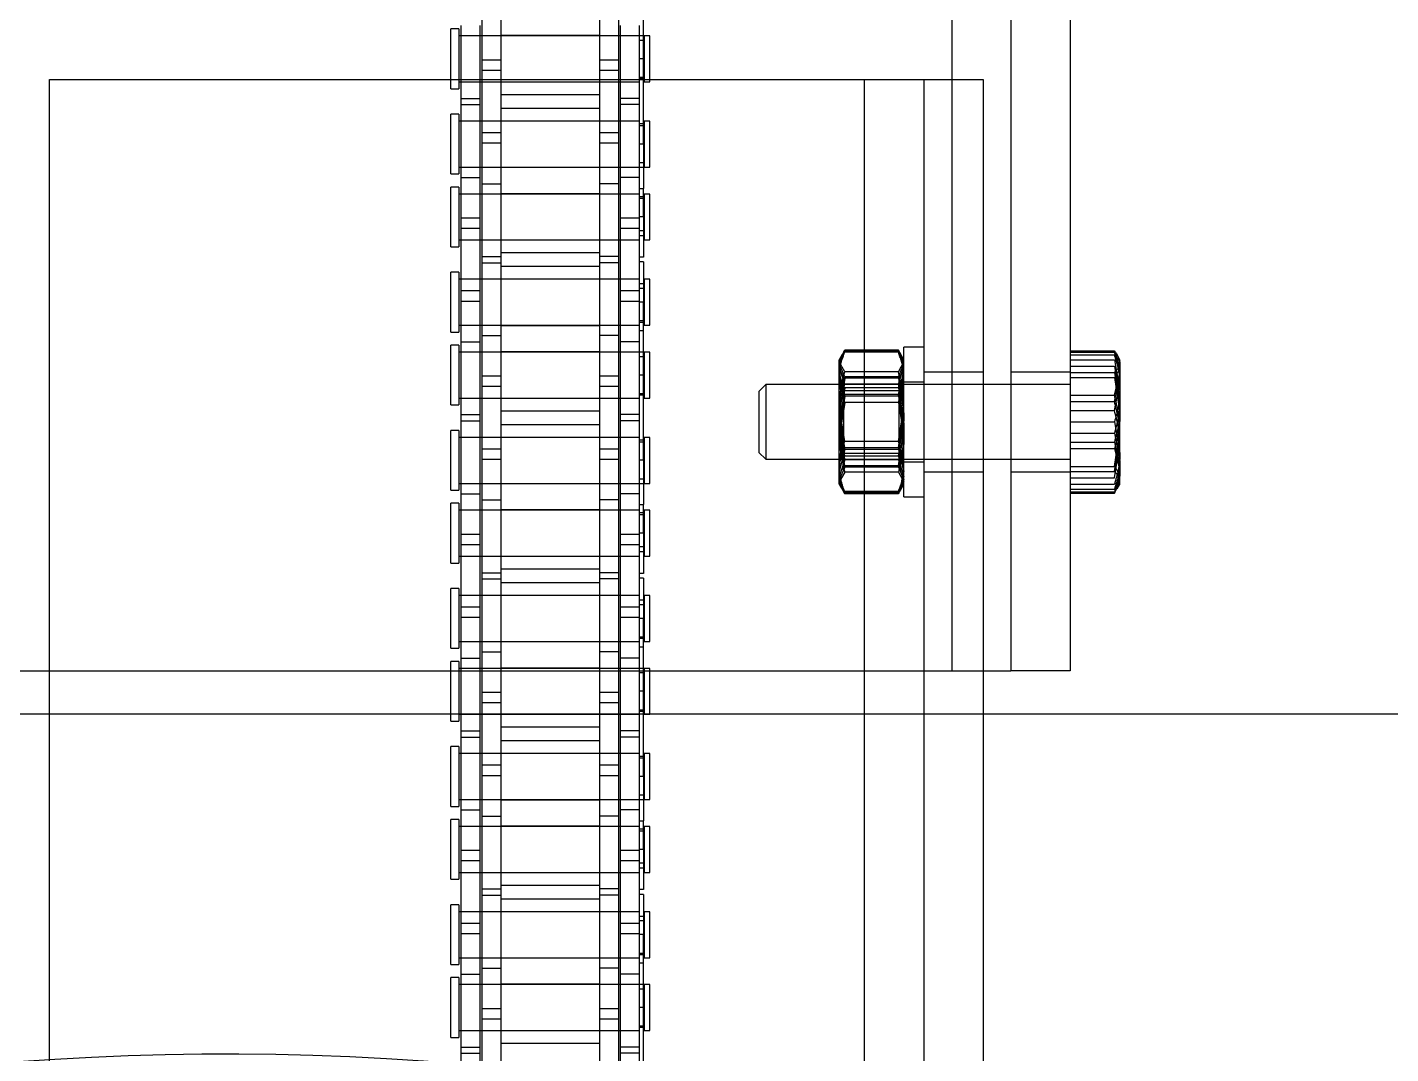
# Model space of a CAD drawing. Header units: metres. Extents: x 0 to 63075, y 0 to 44550.
# Drawn here: x 14170.1 to 14279.6, y 25356.3 to 25438.7 of the extents above; entities that cross this region are included whole.
import ezdxf

# ---------------------------------------------------------------- set-up
doc = ezdxf.new("R2010")
doc.units = ezdxf.units.M
doc.header["$LTSCALE"] = 75
doc.linetypes.add('HIDDEN2', pattern=[4.7625, 3.175, -1.5875])
for name, color, linetype in [('SDM', 7, 'Continuous'), ('SL1', 8, 'Continuous'), ('SL4', 4, 'Continuous'), ('ST1', 7, 'HIDDEN2')]:
    doc.layers.add(name, color=color, linetype=linetype)

# ---------------------------------------------------------------- blocks, each defined once
blk = doc.blocks.new('A$Ca548c4ee')
at = {"layer": 'SL1'}
blk.add_line((5522.12, 2715.22), (6102.1, 2715.22), dxfattribs=at)
blk.add_ellipse((5926.65, 2446.59), major_axis=(0, 241.3), ratio=0.965926, start_param=5.448017, end_param=7.05928, dxfattribs=at)
blk = doc.blocks.new('A$Ca53c419a')
at = {"layer": 'SL4'}
for p, q in [((957.26, 420.77), (957.26, 281.23)), ((215.01, 281.23), (1004.76, 281.23)), ((1004.76, 281.23), (1004.76, 215.76)), ((1004.76, 249), (1008.83, 249)), ((1008.83, 248.34), (1008.83, 249)), ((1008.83, 248.34), (1004.76, 248.34)), ((1004.76, 248.16), (1009.1, 248.16)), ((1008.27, 248.16), (1008.27, 248.34)), ((1004.76, 246.64), (1009.1, 246.64)), ((1004.76, 246.48), (1005.5, 246.48)), ((1005.5, 244.96), (1005.5, 246.48)), ((1005.5, 246.48), (1006.36, 246.48)), ((1006.36, 246.48), (1006.36, 244.96)), ((1006.36, 246.48), (1009.76, 246.48)), ((1008.27, 246.48), (1008.27, 246.64)), ((1004.76, 244.96), (1005.5, 244.96)), ((1005.5, 244.96), (1006.36, 244.96)), ((1006.36, 244.96), (1009.76, 244.96)), ((1008.32, 244.96), (1008.32, 237.03)), ((1004.76, 237.03), (1005.5, 237.03)), ((1005.5, 235.51), (1005.5, 237.03)), ((1005.5, 237.03), (1006.36, 237.03)), ((1006.36, 237.03), (1006.36, 235.51)), ((1006.36, 237.03), (1009.76, 237.03)), ((1004.76, 235.51), (1005.5, 235.51)), ((1005.5, 235.51), (1006.36, 235.51)), ((1006.36, 235.51), (1009.76, 235.51)), ((1008.27, 235.36), (1008.27, 235.51)), ((1004.76, 235.36), (1009.1, 235.36)), ((1004.76, 233.84), (1009.1, 233.84)), ((1004.76, 233.51), (1009.76, 233.51)), ((1008.27, 233.47), (1004.76, 233.47)), ((1004.95, 233.51), (1004.95, 233.47)), ((1007.9, 233.47), (1007.9, 233.51)), ((1008.27, 233), (1008.27, 233.47)), ((1004.76, 233), (1008.27, 233)), ((215, 215.76), (1004.76, 215.76)), ((1004.76, 215.76), (1004.76, 206.23)), ((1009.76, 208.76), (1004.76, 208.76)), ((1004.76, 206.23), (54.76, 206.23)), ((957.26, 206.23), (957.26, 204)), ((974.26, 206.23), (974.26, 204)), ((980.26, 204), (980.26, 206.23)), ((957.26, 199.24), (957.26, 204)), ((1057.26, 204), (957.26, 204)), ((1057.26, 199.24), (957.26, 199.24)), ((971.55, 199.24), (971.55, 195.68)), ((975.12, 199.24), (975.12, 195.68)), ((980.83, 199.24), (980.83, 195.68)), ((982.98, 199.24), (982.98, 195.68)), ((971.55, 195.68), (971.89, 195.51)), ((971.88, 195.46), (972.26, 195.24)), ((972.26, 195.24), (973.33, 195.24)), ((975.12, 195.68), (973.33, 195.24)), ((973.33, 195.24), (977.98, 195.24)), ((980.83, 195.68), (977.98, 195.24)), ((981.91, 195.24), (977.98, 195.24)), ((981.91, 195.24), (982.26, 195.24)), ((982.26, 195.24), (982.65, 195.46))]:
    blk.add_line(p, q, dxfattribs=at)
for points, knots in [([(973.33, 195.24), (973.29, 195.24), (972.69, 195.24), (972.1, 195.47), (971.55, 195.68)], [0, 0, 0, 0, 0.070201, 1, 1, 1, 1]), ([(977.98, 195.24), (977.91, 195.24), (976.94, 195.24), (976, 195.47), (975.12, 195.68)], [0, 0, 0, 0, 0.070201, 1, 1, 1, 1]), ([(981.91, 195.24), (981.82, 195.24), (981.46, 195.26), (981.11, 195.5), (980.83, 195.68)], [0, 0, 0, 0, 0.231849, 1, 1, 1, 1]), ([(982.98, 195.68), (982.9, 195.63), (982.55, 195.37), (982.19, 195.29), (981.91, 195.24)], [0, 0, 0, 0, 0.211001, 1, 1, 1, 1])]:
    blk.add_open_spline(points, degree=3, knots=knots, dxfattribs=at)
at = {"layer": 'ST1'}
for p, q in [((957.26, 281.23), (957.26, 208.76)), ((927.83, 249), (932.63, 249)), ((927.83, 249), (927.83, 248.34)), ((932.63, 248.34), (932.63, 249)), ((933.68, 249), (938.48, 249)), ((933.68, 249), (933.68, 248.34)), ((938.48, 248.34), (938.48, 249)), ((940.53, 249), (945.33, 249)), ((940.53, 249), (940.53, 248.34)), ((945.33, 248.34), (945.33, 249)), ((946.38, 249), (951.18, 249)), ((946.38, 249), (946.38, 248.34)), ((951.18, 248.34), (951.18, 249)), ((953.23, 249), (958.03, 249)), ((953.23, 249), (953.23, 248.34)), ((958.03, 248.34), (958.03, 249)), ((959.08, 249), (963.88, 249)), ((959.08, 249), (959.08, 248.34)), ((963.88, 248.34), (963.88, 249)), ((965.93, 249), (970.73, 249)), ((965.93, 249), (965.93, 248.34)), ((970.73, 248.34), (970.73, 249)), ((971.78, 249), (976.58, 249)), ((971.78, 249), (971.78, 248.34)), ((976.58, 248.34), (976.58, 249)), ((978.63, 249), (983.43, 249)), ((978.63, 249), (978.63, 248.34)), ((983.43, 248.34), (983.43, 249)), ((984.48, 249), (989.28, 249)), ((984.48, 249), (984.48, 248.34)), ((989.28, 248.34), (989.28, 249)), ((991.33, 249), (996.13, 249)), ((991.33, 249), (991.33, 248.34)), ((996.13, 248.34), (996.13, 249)), ((997.18, 249), (1001.98, 249)), ((997.18, 249), (997.18, 248.34)), ((1001.98, 248.34), (1001.98, 249)), ((1004.03, 249), (1004.76, 249)), ((1004.03, 249), (1004.03, 248.34)), ((917.46, 248.16), (926.55, 248.16)), ((926.55, 248.16), (926.55, 246.64)), ((926.55, 248.16), (932.9, 248.16)), ((927.05, 248.16), (927.05, 246.64)), ((932.63, 248.34), (927.83, 248.34)), ((928.38, 248.34), (928.38, 233.84)), ((928.38, 248.16), (928.38, 246.64)), ((932.07, 233.84), (932.07, 248.34)), ((932.07, 246.64), (932.07, 248.16)), ((932.9, 248.16), (932.9, 246.64)), ((932.9, 248.16), (942, 248.16)), ((938.48, 248.34), (933.68, 248.34)), ((934.23, 248.34), (934.23, 233.84)), ((934.23, 248.16), (934.23, 246.64)), ((936.15, 246.64), (936.15, 248.16)), ((937.01, 248.16), (937.01, 246.64)), ((937.92, 233.84), (937.92, 248.34)), ((937.92, 246.64), (937.92, 248.16)), ((945.33, 248.34), (940.53, 248.34)), ((941.08, 248.34), (941.08, 233.84)), ((941.08, 248.16), (941.08, 246.64)), ((942, 248.16), (942.86, 248.16)), ((942, 246.64), (942, 248.16)), ((942.86, 248.16), (951.95, 248.16)), ((942.86, 248.16), (942.86, 246.64)), ((944.77, 233.84), (944.77, 248.34)), ((944.77, 246.64), (944.77, 248.16)), ((946.1, 248.16), (946.1, 246.64)), ((951.18, 248.34), (946.38, 248.34)), ((946.93, 248.34), (946.93, 233.84)), ((946.93, 248.16), (946.93, 246.64)), ((950.62, 233.84), (950.62, 248.34)), ((950.62, 246.64), (950.62, 248.16)), ((951.95, 248.16), (951.95, 246.64)), ((951.95, 248.16), (958.3, 248.16)), ((952.45, 248.16), (952.45, 246.64)), ((958.03, 248.34), (953.23, 248.34)), ((953.78, 248.34), (953.78, 233.84)), ((953.78, 248.16), (953.78, 246.64)), ((957.47, 233.84), (957.47, 248.34)), ((957.47, 246.64), (957.47, 248.16)), ((958.3, 248.16), (958.3, 246.64)), ((958.3, 248.16), (967.4, 248.16)), ((963.88, 248.34), (959.08, 248.34)), ((959.63, 248.34), (959.63, 233.84)), ((959.63, 248.16), (959.63, 246.64)), ((961.55, 246.64), (961.55, 248.16)), ((962.41, 248.16), (962.41, 246.64)), ((963.32, 233.84), (963.32, 248.34)), ((963.32, 246.64), (963.32, 248.16)), ((970.73, 248.34), (965.93, 248.34)), ((966.48, 248.34), (966.48, 233.84)), ((966.48, 248.16), (966.48, 246.64)), ((967.4, 248.16), (968.26, 248.16)), ((967.4, 246.64), (967.4, 248.16)), ((968.26, 248.16), (977.35, 248.16)), ((968.26, 248.16), (968.26, 246.64)), ((970.17, 233.84), (970.17, 248.34)), ((970.17, 246.64), (970.17, 248.16)), ((971.5, 248.16), (971.5, 246.64)), ((976.58, 248.34), (971.78, 248.34)), ((972.33, 248.34), (972.33, 233.84)), ((972.33, 248.16), (972.33, 246.64)), ((976.02, 233.84), (976.02, 248.34)), ((976.02, 246.64), (976.02, 248.16)), ((977.35, 248.16), (977.35, 246.64)), ((977.35, 248.16), (983.7, 248.16)), ((977.85, 248.16), (977.85, 246.64)), ((983.43, 248.34), (978.63, 248.34)), ((979.18, 248.34), (979.18, 233.84)), ((979.18, 248.16), (979.18, 246.64)), ((982.87, 233.84), (982.87, 248.34)), ((982.87, 246.64), (982.87, 248.16)), ((983.7, 248.16), (983.7, 246.64)), ((983.7, 248.16), (992.8, 248.16)), ((989.28, 248.34), (984.48, 248.34)), ((985.03, 248.34), (985.03, 233.84)), ((985.03, 248.16), (985.03, 246.64)), ((986.95, 246.64), (986.95, 248.16)), ((987.81, 248.16), (987.81, 246.64)), ((988.72, 233.84), (988.72, 248.34)), ((988.72, 246.64), (988.72, 248.16)), ((996.13, 248.34), (991.33, 248.34)), ((991.88, 248.34), (991.88, 233.84)), ((991.88, 248.16), (991.88, 246.64)), ((992.8, 248.16), (993.66, 248.16)), ((992.8, 246.64), (992.8, 248.16)), ((993.66, 248.16), (1002.75, 248.16)), ((993.66, 248.16), (993.66, 246.64)), ((995.57, 233.84), (995.57, 248.34)), ((995.57, 246.64), (995.57, 248.16)), ((996.9, 248.16), (996.9, 246.64)), ((1001.98, 248.34), (997.18, 248.34)), ((997.73, 248.34), (997.73, 233.84)), ((997.73, 248.16), (997.73, 246.64)), ((1001.42, 233.84), (1001.42, 248.34)), ((1001.42, 246.64), (1001.42, 248.16)), ((1002.75, 248.16), (1002.75, 246.64)), ((1002.75, 248.16), (1004.76, 248.16)), ((1003.25, 248.16), (1003.25, 246.64)), ((1004.76, 248.34), (1004.03, 248.34)), ((1004.58, 248.34), (1004.58, 233.84)), ((1004.58, 248.16), (1004.58, 246.64)), ((1008.27, 246.64), (1008.27, 248.16)), ((1008.27, 246.64), (1008.27, 248.16)), ((917.46, 246.64), (926.55, 246.64)), ((920.2, 246.48), (929.3, 246.48)), ((926.55, 246.64), (932.9, 246.64)), ((928.38, 246.48), (928.38, 244.96)), ((929.3, 246.48), (930.16, 246.48)), ((929.3, 244.96), (929.3, 246.48)), ((930.16, 246.48), (939.25, 246.48)), ((930.16, 246.48), (930.16, 244.96)), ((932.07, 244.96), (932.07, 246.48)), ((932.9, 246.64), (942, 246.64)), ((933.4, 246.48), (933.4, 244.96)), ((934.23, 246.48), (934.23, 244.96)), ((937.92, 244.96), (937.92, 246.48)), ((939.25, 246.48), (939.25, 244.96)), ((939.25, 246.48), (945.6, 246.48)), ((939.75, 246.48), (939.75, 244.96)), ((941.08, 246.48), (941.08, 244.96)), ((942, 246.64), (942.86, 246.64)), ((942.86, 246.64), (951.95, 246.64)), ((944.77, 244.96), (944.77, 246.48)), ((945.6, 246.48), (945.6, 244.96)), ((945.6, 246.48), (954.7, 246.48)), ((946.93, 246.48), (946.93, 244.96)), ((948.85, 244.96), (948.85, 246.48)), ((949.71, 246.48), (949.71, 244.96)), ((950.62, 244.96), (950.62, 246.48)), ((951.95, 246.64), (958.3, 246.64)), ((953.78, 246.48), (953.78, 244.96)), ((954.7, 246.48), (955.56, 246.48)), ((954.7, 244.96), (954.7, 246.48)), ((955.56, 246.48), (964.65, 246.48)), ((955.56, 246.48), (955.56, 244.96)), ((957.47, 244.96), (957.47, 246.48)), ((958.3, 246.64), (967.4, 246.64)), ((958.8, 246.48), (958.8, 244.96)), ((959.63, 246.48), (959.63, 244.96)), ((963.32, 244.96), (963.32, 246.48)), ((964.65, 246.48), (964.65, 244.96)), ((964.65, 246.48), (971, 246.48)), ((965.15, 246.48), (965.15, 244.96)), ((966.48, 246.48), (966.48, 244.96)), ((967.4, 246.64), (968.26, 246.64)), ((968.26, 246.64), (977.35, 246.64)), ((970.17, 244.96), (970.17, 246.48)), ((971, 246.48), (971, 244.96)), ((971, 246.48), (980.1, 246.48)), ((972.33, 246.48), (972.33, 244.96)), ((974.25, 244.96), (974.25, 246.48)), ((975.11, 246.48), (975.11, 244.96)), ((976.02, 244.96), (976.02, 246.48)), ((977.35, 246.64), (983.7, 246.64)), ((979.18, 246.48), (979.18, 244.96)), ((980.1, 246.48), (980.96, 246.48)), ((980.1, 244.96), (980.1, 246.48)), ((980.96, 246.48), (990.05, 246.48)), ((980.96, 246.48), (980.96, 244.96)), ((982.87, 244.96), (982.87, 246.48)), ((983.7, 246.64), (992.8, 246.64)), ((984.2, 246.48), (984.2, 244.96)), ((985.03, 246.48), (985.03, 244.96)), ((988.72, 244.96), (988.72, 246.48)), ((990.05, 246.48), (990.05, 244.96)), ((990.05, 246.48), (996.4, 246.48)), ((990.55, 246.48), (990.55, 244.96)), ((991.88, 246.48), (991.88, 244.96)), ((992.8, 246.64), (993.66, 246.64)), ((993.66, 246.64), (1002.75, 246.64)), ((995.57, 244.96), (995.57, 246.48)), ((996.4, 246.48), (996.4, 244.96)), ((996.4, 246.48), (1004.76, 246.48)), ((997.73, 246.48), (997.73, 244.96)), ((999.65, 244.96), (999.65, 246.48)), ((1000.51, 246.48), (1000.51, 244.96)), ((1001.42, 244.96), (1001.42, 246.48)), ((1002.75, 246.64), (1004.76, 246.64)), ((1004.58, 246.48), (1004.58, 244.96)), ((1008.27, 235.51), (1008.27, 246.48)), ((1008.27, 244.96), (1008.27, 246.48)), ((920.2, 244.96), (929.3, 244.96)), ((927.34, 237.03), (927.34, 244.96)), ((928.38, 244.96), (928.38, 237.03)), ((929.3, 244.96), (930.16, 244.96)), ((930.16, 244.96), (939.25, 244.96)), ((932.07, 237.03), (932.07, 244.96)), ((932.12, 244.96), (932.12, 237.03)), ((934.19, 237.03), (934.19, 244.96)), ((934.23, 244.96), (934.23, 237.03)), ((937.92, 237.03), (937.92, 244.96)), ((938.97, 244.96), (938.97, 237.03)), ((939.25, 244.96), (945.6, 244.96)), ((940.04, 237.03), (940.04, 244.96)), ((941.08, 244.96), (941.08, 237.03)), ((944.77, 237.03), (944.77, 244.96)), ((944.82, 244.96), (944.82, 237.03)), ((945.6, 244.96), (954.7, 244.96)), ((946.89, 237.03), (946.89, 244.96)), ((946.93, 244.96), (946.93, 237.03)), ((950.62, 237.03), (950.62, 244.96)), ((951.67, 244.96), (951.67, 237.03)), ((952.74, 237.03), (952.74, 244.96)), ((953.78, 244.96), (953.78, 237.03)), ((954.7, 244.96), (955.56, 244.96)), ((955.56, 244.96), (964.65, 244.96)), ((957.47, 237.03), (957.47, 244.96)), ((957.52, 244.96), (957.52, 237.03)), ((959.59, 237.03), (959.59, 244.96)), ((959.63, 244.96), (959.63, 237.03)), ((963.32, 237.03), (963.32, 244.96)), ((964.37, 244.96), (964.37, 237.03)), ((964.65, 244.96), (971, 244.96)), ((965.44, 237.03), (965.44, 244.96)), ((966.48, 244.96), (966.48, 237.03)), ((970.17, 237.03), (970.17, 244.96)), ((970.22, 244.96), (970.22, 237.03)), ((971, 244.96), (980.1, 244.96)), ((972.29, 237.03), (972.29, 244.96)), ((972.33, 244.96), (972.33, 237.03)), ((976.02, 237.03), (976.02, 244.96)), ((977.07, 244.96), (977.07, 237.03)), ((978.14, 237.03), (978.14, 244.96)), ((979.18, 244.96), (979.18, 237.03)), ((980.1, 244.96), (980.96, 244.96)), ((980.96, 244.96), (990.05, 244.96)), ((982.87, 237.03), (982.87, 244.96)), ((982.92, 244.96), (982.92, 237.03)), ((984.99, 237.03), (984.99, 244.96)), ((985.03, 244.96), (985.03, 237.03)), ((988.72, 237.03), (988.72, 244.96)), ((989.77, 244.96), (989.77, 237.03)), ((990.05, 244.96), (996.4, 244.96)), ((990.84, 237.03), (990.84, 244.96)), ((991.88, 244.96), (991.88, 237.03)), ((995.57, 237.03), (995.57, 244.96)), ((995.62, 244.96), (995.62, 237.03)), ((996.4, 244.96), (1004.76, 244.96)), ((997.69, 237.03), (997.69, 244.96)), ((997.73, 244.96), (997.73, 237.03)), ((1001.42, 237.03), (1001.42, 244.96)), ((1002.47, 244.96), (1002.47, 237.03)), ((1003.54, 237.03), (1003.54, 244.96)), ((1004.58, 244.96), (1004.58, 237.03)), ((1008.27, 237.03), (1008.27, 244.96)), ((920.2, 237.03), (929.3, 237.03)), ((928.38, 237.03), (928.38, 235.51)), ((929.3, 237.03), (930.16, 237.03)), ((929.3, 235.51), (929.3, 237.03)), ((930.16, 237.03), (939.25, 237.03)), ((930.16, 237.03), (930.16, 235.51)), ((932.07, 235.51), (932.07, 237.03)), ((933.4, 235.51), (933.4, 237.03)), ((934.23, 237.03), (934.23, 235.51)), ((937.92, 235.51), (937.92, 237.03)), ((939.25, 235.51), (939.25, 237.03)), ((939.25, 237.03), (945.6, 237.03)), ((939.75, 235.51), (939.75, 237.03)), ((941.08, 237.03), (941.08, 235.51)), ((944.77, 235.51), (944.77, 237.03)), ((945.6, 235.51), (945.6, 237.03)), ((945.6, 237.03), (954.7, 237.03)), ((946.93, 237.03), (946.93, 235.51)), ((948.85, 235.51), (948.85, 237.03)), ((949.71, 237.03), (949.71, 235.51)), ((950.62, 235.51), (950.62, 237.03)), ((953.78, 237.03), (953.78, 235.51)), ((954.7, 237.03), (955.56, 237.03)), ((954.7, 235.51), (954.7, 237.03)), ((955.56, 237.03), (964.65, 237.03)), ((955.56, 237.03), (955.56, 235.51)), ((957.47, 235.51), (957.47, 237.03)), ((958.8, 235.51), (958.8, 237.03)), ((959.63, 237.03), (959.63, 235.51)), ((963.32, 235.51), (963.32, 237.03)), ((964.65, 235.51), (964.65, 237.03)), ((964.65, 237.03), (971, 237.03)), ((965.15, 235.51), (965.15, 237.03)), ((966.48, 237.03), (966.48, 235.51)), ((970.17, 235.51), (970.17, 237.03)), ((971, 235.51), (971, 237.03)), ((971, 237.03), (980.1, 237.03)), ((972.33, 237.03), (972.33, 235.51)), ((974.25, 235.51), (974.25, 237.03)), ((975.11, 237.03), (975.11, 235.51)), ((976.02, 235.51), (976.02, 237.03)), ((979.18, 237.03), (979.18, 235.51)), ((980.1, 237.03), (980.96, 237.03)), ((980.1, 235.51), (980.1, 237.03)), ((980.96, 237.03), (990.05, 237.03)), ((980.96, 237.03), (980.96, 235.51)), ((982.87, 235.51), (982.87, 237.03)), ((984.2, 235.51), (984.2, 237.03)), ((985.03, 237.03), (985.03, 235.51)), ((988.72, 235.51), (988.72, 237.03)), ((990.05, 235.51), (990.05, 237.03)), ((990.05, 237.03), (996.4, 237.03)), ((990.55, 235.51), (990.55, 237.03)), ((991.88, 237.03), (991.88, 235.51)), ((995.57, 235.51), (995.57, 237.03)), ((996.4, 235.51), (996.4, 237.03)), ((996.4, 237.03), (1004.76, 237.03)), ((997.73, 237.03), (997.73, 235.51)), ((999.65, 235.51), (999.65, 237.03)), ((1000.51, 237.03), (1000.51, 235.51)), ((1001.42, 235.51), (1001.42, 237.03)), ((1004.58, 237.03), (1004.58, 235.51)), ((1008.27, 235.51), (1008.27, 237.03)), ((920.2, 235.51), (929.3, 235.51)), ((929.3, 235.51), (930.16, 235.51)), ((930.16, 235.51), (939.25, 235.51)), ((939.25, 235.51), (945.6, 235.51)), ((945.6, 235.51), (954.7, 235.51)), ((954.7, 235.51), (955.56, 235.51)), ((955.56, 235.51), (964.65, 235.51)), ((964.65, 235.51), (971, 235.51)), ((971, 235.51), (980.1, 235.51)), ((980.1, 235.51), (980.96, 235.51)), ((980.96, 235.51), (990.05, 235.51)), ((990.05, 235.51), (996.4, 235.51)), ((996.4, 235.51), (1004.76, 235.51)), ((917.46, 235.36), (926.55, 235.36)), ((926.55, 233.84), (926.55, 235.36)), ((926.55, 235.36), (932.9, 235.36)), ((927.05, 233.84), (927.05, 235.36)), ((928.38, 235.36), (928.38, 233.84)), ((932.07, 233.51), (932.07, 235.36)), ((932.9, 233.84), (932.9, 235.36)), ((932.9, 235.36), (942, 235.36)), ((934.23, 235.36), (934.23, 233.84)), ((936.15, 233.84), (936.15, 235.36)), ((937.01, 235.36), (937.01, 233.84)), ((937.92, 233.84), (937.92, 235.36)), ((941.08, 235.36), (941.08, 233.84)), ((942, 235.36), (942.86, 235.36)), ((942, 233.84), (942, 235.36)), ((942.86, 235.36), (951.95, 235.36)), ((942.86, 235.36), (942.86, 233.84)), ((944.77, 233.84), (944.77, 235.36)), ((946.1, 233.84), (946.1, 235.36)), ((946.93, 235.36), (946.93, 233.51)), ((950.62, 233.84), (950.62, 235.36)), ((951.95, 233.84), (951.95, 235.36)), ((951.95, 235.36), (958.3, 235.36)), ((952.45, 233.84), (952.45, 235.36)), ((953.78, 235.36), (953.78, 233.84)), ((957.47, 233.51), (957.47, 235.36)), ((958.3, 233.84), (958.3, 235.36)), ((958.3, 235.36), (967.4, 235.36)), ((959.63, 235.36), (959.63, 233.84)), ((961.55, 233.84), (961.55, 235.36)), ((962.41, 235.36), (962.41, 233.84)), ((963.32, 233.84), (963.32, 235.36)), ((966.48, 235.36), (966.48, 233.84)), ((967.4, 235.36), (968.26, 235.36)), ((967.4, 233.84), (967.4, 235.36)), ((968.26, 235.36), (977.35, 235.36)), ((968.26, 235.36), (968.26, 233.84)), ((970.17, 233.84), (970.17, 235.36)), ((971.5, 233.84), (971.5, 235.36)), ((972.33, 235.36), (972.33, 233.51)), ((976.02, 233.84), (976.02, 235.36)), ((977.35, 233.84), (977.35, 235.36)), ((977.35, 235.36), (983.7, 235.36)), ((977.85, 233.84), (977.85, 235.36)), ((979.18, 235.36), (979.18, 233.84)), ((982.87, 233.51), (982.87, 235.36)), ((983.7, 233.84), (983.7, 235.36)), ((983.7, 235.36), (992.8, 235.36)), ((985.03, 235.36), (985.03, 233.84)), ((986.95, 233.84), (986.95, 235.36)), ((987.81, 235.36), (987.81, 233.84)), ((988.72, 233.84), (988.72, 235.36)), ((991.88, 235.36), (991.88, 233.84)), ((992.8, 235.36), (993.66, 235.36)), ((992.8, 233.84), (992.8, 235.36)), ((993.66, 235.36), (1002.75, 235.36)), ((993.66, 235.36), (993.66, 233.84)), ((995.57, 233.84), (995.57, 235.36)), ((996.9, 233.84), (996.9, 235.36)), ((997.73, 235.36), (997.73, 233.51)), ((1001.42, 233.84), (1001.42, 235.36)), ((1002.75, 233.84), (1002.75, 235.36)), ((1002.75, 235.36), (1004.76, 235.36)), ((1003.25, 233.84), (1003.25, 235.36)), ((1004.58, 235.36), (1004.58, 233.84)), ((1008.27, 233.51), (1008.27, 235.36)), ((1008.27, 233.84), (1008.27, 235.36)), ((917.46, 233.84), (926.55, 233.84)), ((923.38, 233.51), (936.08, 233.51)), ((926.55, 233.84), (932.9, 233.84)), ((932.07, 233.47), (928.38, 233.47)), ((928.38, 233.47), (928.38, 233)), ((928.61, 233.51), (928.61, 233.84)), ((928.75, 233.84), (928.75, 233.47)), ((930.23, 233.51), (930.23, 233.84)), ((931.7, 233.47), (931.7, 233.84)), ((932.07, 233), (932.07, 233.47)), ((932.9, 233.84), (942, 233.84)), ((933.78, 233.51), (933.78, 233.84)), ((937.92, 233.47), (934.23, 233.47)), ((934.23, 233.47), (934.23, 233)), ((934.46, 233.51), (934.46, 233.84)), ((934.6, 233.84), (934.6, 233.47)), ((936.08, 233.51), (936.08, 233.84)), ((939.31, 233.51), (936.08, 233.51)), ((937.18, 233.51), (937.18, 233.84)), ((937.55, 233.47), (937.55, 233.84)), ((937.92, 233), (937.92, 233.47)), ((939.31, 233.51), (939.31, 233.84)), ((939.7, 233.51), (939.7, 233.84)), ((942.93, 233.51), (939.7, 233.51)), ((944.77, 233.47), (941.08, 233.47)), ((941.08, 233.47), (941.08, 233)), ((941.45, 233.84), (941.45, 233.47)), ((941.82, 233.51), (941.82, 233.84)), ((942, 233.84), (942.86, 233.84)), ((942.86, 233.84), (951.95, 233.84)), ((942.93, 233.51), (942.93, 233.84)), ((942.93, 233.51), (945.22, 233.51)), ((944.4, 233.47), (944.4, 233.84)), ((944.55, 233.51), (944.55, 233.84)), ((944.77, 233), (944.77, 233.47)), ((945.22, 233.84), (945.22, 233.51)), ((948.78, 233.51), (945.22, 233.51)), ((950.62, 233.47), (946.93, 233.47)), ((946.93, 233.47), (946.93, 233)), ((947.3, 233.84), (947.3, 233.47)), ((948.78, 233.51), (948.78, 233.84)), ((948.78, 233.51), (961.48, 233.51)), ((950.25, 233.47), (950.25, 233.84)), ((950.4, 233.51), (950.4, 233.84)), ((950.62, 233), (950.62, 233.47)), ((951.95, 233.84), (958.3, 233.84)), ((957.47, 233.47), (953.78, 233.47)), ((953.78, 233.47), (953.78, 233)), ((954.01, 233.51), (954.01, 233.84)), ((954.15, 233.84), (954.15, 233.47)), ((955.63, 233.51), (955.63, 233.84)), ((957.1, 233.47), (957.1, 233.84)), ((957.47, 233), (957.47, 233.47)), ((958.3, 233.84), (967.4, 233.84)), ((959.18, 233.51), (959.18, 233.84)), ((963.32, 233.47), (959.63, 233.47)), ((959.63, 233.47), (959.63, 233)), ((959.86, 233.51), (959.86, 233.84)), ((960, 233.84), (960, 233.47)), ((961.48, 233.51), (961.48, 233.84)), ((964.71, 233.51), (961.48, 233.51)), ((962.58, 233.51), (962.58, 233.84)), ((962.95, 233.47), (962.95, 233.84)), ((963.32, 233), (963.32, 233.47)), ((964.71, 233.51), (964.71, 233.84)), ((965.1, 233.51), (965.1, 233.84)), ((968.33, 233.51), (965.1, 233.51)), ((970.17, 233.47), (966.48, 233.47)), ((966.48, 233.47), (966.48, 233)), ((966.85, 233.84), (966.85, 233.47)), ((967.22, 233.51), (967.22, 233.84)), ((967.4, 233.84), (968.26, 233.84)), ((968.26, 233.84), (977.35, 233.84)), ((968.33, 233.51), (968.33, 233.84)), ((968.33, 233.51), (970.62, 233.51)), ((969.8, 233.47), (969.8, 233.84)), ((969.95, 233.51), (969.95, 233.84)), ((970.17, 233), (970.17, 233.47)), ((970.62, 233.84), (970.62, 233.51)), ((974.18, 233.51), (970.62, 233.51)), ((976.02, 233.47), (972.33, 233.47)), ((972.33, 233.47), (972.33, 233)), ((972.7, 233.84), (972.7, 233.47)), ((974.18, 233.51), (974.18, 233.84)), ((974.18, 233.51), (986.88, 233.51)), ((975.65, 233.47), (975.65, 233.84)), ((975.8, 233.51), (975.8, 233.84)), ((976.02, 233), (976.02, 233.47)), ((977.35, 233.84), (983.7, 233.84)), ((982.87, 233.47), (979.18, 233.47)), ((979.18, 233.47), (979.18, 233)), ((979.41, 233.51), (979.41, 233.84)), ((979.55, 233.84), (979.55, 233.47)), ((981.03, 233.51), (981.03, 233.84)), ((982.5, 233.47), (982.5, 233.84)), ((982.87, 233), (982.87, 233.47)), ((983.7, 233.84), (992.8, 233.84)), ((984.58, 233.51), (984.58, 233.84)), ((988.72, 233.47), (985.03, 233.47)), ((985.03, 233.47), (985.03, 233)), ((985.26, 233.51), (985.26, 233.84)), ((985.4, 233.84), (985.4, 233.47)), ((986.88, 233.51), (986.88, 233.84)), ((990.11, 233.51), (986.88, 233.51)), ((987.98, 233.51), (987.98, 233.84)), ((988.35, 233.47), (988.35, 233.84)), ((988.72, 233), (988.72, 233.47)), ((990.11, 233.51), (990.11, 233.84)), ((990.5, 233.51), (990.5, 233.84)), ((993.73, 233.51), (990.5, 233.51)), ((995.57, 233.47), (991.88, 233.47)), ((991.88, 233.47), (991.88, 233)), ((992.25, 233.84), (992.25, 233.47)), ((992.62, 233.51), (992.62, 233.84)), ((992.8, 233.84), (993.66, 233.84)), ((993.66, 233.84), (1002.75, 233.84)), ((993.73, 233.51), (993.73, 233.84)), ((993.73, 233.51), (996.02, 233.51)), ((995.2, 233.47), (995.2, 233.84)), ((995.35, 233.51), (995.35, 233.84)), ((995.57, 233), (995.57, 233.47)), ((996.02, 233.84), (996.02, 233.51)), ((999.58, 233.51), (996.02, 233.51)), ((1001.42, 233.47), (997.73, 233.47)), ((997.73, 233.47), (997.73, 233)), ((998.1, 233.84), (998.1, 233.47)), ((999.58, 233.51), (999.58, 233.84)), ((999.58, 233.51), (1004.76, 233.51)), ((1001.05, 233.47), (1001.05, 233.84)), ((1001.2, 233.51), (1001.2, 233.84)), ((1001.42, 233), (1001.42, 233.47)), ((1002.75, 233.84), (1004.76, 233.84)), ((1004.76, 233.47), (1004.58, 233.47)), ((1004.58, 233.47), (1004.58, 233)), ((1004.81, 233.51), (1004.81, 233.84)), ((1004.95, 233.84), (1004.95, 233.51)), ((1006.43, 233.51), (1006.43, 233.84)), ((1007.9, 233.51), (1007.9, 233.84)), ((928.38, 233), (932.07, 233)), ((934.23, 233), (937.92, 233)), ((941.08, 233), (944.77, 233)), ((946.93, 233), (950.62, 233)), ((953.78, 233), (957.47, 233)), ((959.63, 233), (963.32, 233)), ((966.48, 233), (970.17, 233)), ((972.33, 233), (976.02, 233)), ((979.18, 233), (982.87, 233)), ((985.03, 233), (988.72, 233)), ((991.88, 233), (995.57, 233)), ((997.73, 233), (1001.42, 233)), ((1004.58, 233), (1004.76, 233)), ((974.82, 224.24), (974.26, 223.68)), ((980.05, 223.68), (974.26, 223.68)), ((974.26, 223.68), (974.26, 206.23)), ((979.71, 224.24), (974.82, 224.24)), ((980.26, 223.68), (979.71, 224.24)), ((980.26, 223.68), (980.05, 223.68)), ((980.26, 206.23), (980.26, 223.68)), ((971.49, 213.04), (971.49, 217.35)), ((971.87, 217.57), (971.5, 217.36)), ((971.54, 213.04), (971.54, 217.35)), ((971.56, 213.04), (971.56, 217.35)), ((971.67, 213.04), (971.67, 217.35)), ((972.03, 217.66), (971.87, 217.57)), ((972.26, 217.8), (972.03, 217.66)), ((972.26, 217.8), (972.45, 217.8)), ((972.33, 217.64), (973.01, 217.8)), ((973.23, 217.35), (972.45, 217.8)), ((972.45, 217.8), (976.03, 217.8)), ((973.63, 217.35), (972.6, 217.8)), ((974.23, 217.35), (972.86, 217.8)), ((973.23, 213.04), (973.23, 217.35)), ((975.05, 217.35), (973.29, 217.8)), ((973.63, 213.04), (973.63, 217.35)), ((973.75, 217.35), (976.61, 217.8)), ((973.75, 213.04), (973.75, 217.35)), ((974.23, 213.04), (974.23, 217.35)), ((974.26, 217.8), (974.76, 217.45)), ((974.52, 217.35), (977.41, 217.8)), ((974.52, 213.04), (974.52, 217.35)), ((979.05, 217.45), (974.76, 217.45)), ((974.76, 217.45), (974.76, 212.97)), ((975.05, 213.04), (975.05, 217.35)), ((975.19, 217.35), (978.04, 217.8)), ((975.19, 213.04), (975.19, 217.35)), ((975.7, 217.35), (978.5, 217.8)), ((975.7, 213.04), (975.7, 217.35)), ((978.82, 217.35), (976.03, 217.8)), ((976.03, 217.8), (980.84, 217.8)), ((979.34, 217.35), (976.48, 217.8)), ((980, 217.35), (977.12, 217.8)), ((980.78, 217.35), (977.91, 217.8)), ((978.82, 213.04), (978.82, 217.35)), ((979.05, 217.45), (979.76, 217.45)), ((979.34, 213.04), (979.34, 217.35)), ((979.47, 217.35), (981.23, 217.8)), ((979.47, 213.04), (979.47, 217.35)), ((979.76, 212.97), (979.76, 217.45)), ((980, 213.04), (980, 217.35)), ((980.29, 217.35), (981.66, 217.8)), ((980.29, 213.04), (980.29, 217.35)), ((980.78, 213.04), (980.78, 217.35)), ((980.84, 217.8), (982.26, 217.8)), ((980.89, 217.35), (981.93, 217.8)), ((980.89, 213.04), (980.89, 217.35)), ((981.3, 217.35), (982.08, 217.8)), ((981.3, 213.04), (981.3, 217.35)), ((982.49, 217.66), (982.26, 217.8)), ((982.66, 217.57), (982.49, 217.66)), ((982.95, 217.4), (982.66, 217.57)), ((982.86, 213.04), (982.86, 217.35)), ((982.95, 217.38), (983.03, 217.35)), ((982.97, 213.04), (982.97, 217.35)), ((982.99, 213.04), (982.99, 217.35)), ((983.03, 213.04), (983.03, 217.35)), ((215, 215.76), (1004.76, 215.76)), ((971.26, 212.6), (983.26, 212.6)), ((971.26, 212.6), (971.26, 211)), ((971.58, 213.01), (971.49, 213.04)), ((971.9, 212.88), (971.56, 213.04)), ((971.57, 213), (971.87, 212.82)), ((972.07, 212.8), (971.67, 213.04)), ((971.87, 212.82), (972.03, 212.73)), ((972.03, 212.73), (972.26, 212.6)), ((973.23, 213.04), (972.45, 212.6)), ((973.63, 213.04), (972.6, 212.6)), ((974.23, 213.04), (972.86, 212.6)), ((975.05, 213.04), (973.29, 212.6)), ((973.75, 213.04), (976.61, 212.6)), ((974.06, 212.6), (974.06, 211)), ((974.76, 212.97), (974.26, 212.62)), ((974.26, 212.62), (979.41, 212.62)), ((974.26, 212.62), (974.26, 212.6)), ((974.52, 213.04), (977.41, 212.6)), ((974.76, 212.97), (979.76, 212.97)), ((975.19, 213.04), (978.04, 212.6)), ((975.7, 213.04), (978.5, 212.6)), ((978.82, 213.04), (976.03, 212.6)), ((979.34, 213.04), (976.48, 212.6)), ((980, 213.04), (977.12, 212.6)), ((980.78, 213.04), (977.91, 212.6)), ((979.41, 212.62), (980.26, 212.62)), ((979.47, 213.04), (981.23, 212.6)), ((980.26, 212.62), (979.76, 212.97)), ((980.26, 212.6), (980.26, 212.62)), ((980.29, 213.04), (981.66, 212.6)), ((980.46, 211), (980.46, 212.6)), ((980.89, 213.04), (981.93, 212.6)), ((981.3, 213.04), (982.08, 212.6)), ((982.26, 212.6), (982.49, 212.73)), ((982.46, 212.8), (982.86, 213.04)), ((982.49, 212.73), (982.66, 212.82)), ((982.62, 212.88), (982.97, 213.04)), ((982.66, 212.82), (983.02, 213.03)), ((983.26, 211), (983.26, 212.6)), ((1004.76, 211), (4.76, 211)), ((973.26, 211), (973.26, 206.23)), ((981.26, 206.23), (981.26, 211)), ((1057.26, 208.76), (957.26, 208.76)), ((957.26, 208.76), (957.26, 206.23)), ((1004.76, 208.76), (957.26, 208.76)), ((973.26, 204), (973.26, 199.24)), ((974.26, 204), (974.26, 199.24)), ((980.26, 199.24), (980.26, 204)), ((981.26, 199.24), (981.26, 204)), ((971.65, 199.24), (971.65, 195.68)), ((971.87, 199.24), (971.87, 195.68)), ((972.26, 199.24), (972.26, 195.68)), ((972.78, 199.24), (972.78, 195.68)), ((973.28, 199.24), (973.28, 195.68)), ((973.69, 199.24), (973.69, 195.68)), ((975.63, 199.24), (975.63, 195.68)), ((976.35, 199.24), (976.35, 195.68)), ((977.26, 199.24), (977.26, 195.68)), ((978.18, 199.24), (978.18, 195.68)), ((978.9, 199.24), (978.9, 195.68)), ((979.41, 199.24), (979.41, 195.68)), ((981.24, 199.24), (981.24, 195.68)), ((981.74, 199.24), (981.74, 195.68)), ((982.26, 199.24), (982.26, 195.68)), ((982.66, 199.24), (982.66, 195.68)), ((982.88, 199.24), (982.88, 195.68)), ((972.22, 195.26), (972.33, 195.24)), ((972.78, 195.68), (975.48, 195.24)), ((973.28, 195.68), (976.09, 195.24)), ((975.63, 195.68), (973.64, 195.24)), ((973.69, 195.68), (976.55, 195.24)), ((976.35, 195.68), (974.11, 195.24)), ((977.26, 195.68), (974.76, 195.24)), ((978.18, 195.68), (980.42, 195.24)), ((981.24, 195.68), (978.43, 195.24)), ((978.9, 195.68), (980.89, 195.24)), ((981.74, 195.68), (979.04, 195.24)), ((979.41, 195.68), (981.19, 195.24)), ((982.26, 195.68), (979.76, 195.24)), ((982.47, 195.42), (982.06, 195.24)), ((982.32, 195.34), (982.2, 195.24))]:
    blk.add_line(p, q, dxfattribs=at)
for points, knots in [([(972.6, 217.8), (972.57, 217.8), (972.22, 217.79), (971.88, 217.56), (971.56, 217.35)], [0, 0, 0, 0, 0.070201, 1, 1, 1, 1]), ([(971.56, 217.35), (971.71, 217.42), (972.3, 217.68), (972.92, 217.75), (973.37, 217.8)], [0, 0, 0, 0, 0.257551, 1, 1, 1, 1]), ([(972.45, 217.8), (972.43, 217.8), (972.17, 217.79), (971.91, 217.56), (971.67, 217.35)], [0, 0, 0, 0, 0.070201, 1, 1, 1, 1]), ([(971.67, 217.35), (971.84, 217.42), (972.49, 217.68), (973.18, 217.75), (973.68, 217.8)], [0, 0, 0, 0, 0.257551, 1, 1, 1, 1]), ([(972.64, 217.8), (972.74, 217.79), (973.12, 217.77), (973.48, 217.53), (973.75, 217.35)], [0, 0, 0, 0, 0.268634, 1, 1, 1, 1]), ([(973.01, 217.8), (973.14, 217.79), (973.66, 217.77), (974.16, 217.53), (974.52, 217.35)], [0, 0, 0, 0, 0.268634, 1, 1, 1, 1]), ([(976.03, 217.8), (975.96, 217.8), (975.02, 217.79), (974.09, 217.56), (973.23, 217.35)], [0, 0, 0, 0, 0.070201, 1, 1, 1, 1]), ([(973.37, 217.8), (973.54, 217.79), (974.15, 217.77), (974.75, 217.53), (975.19, 217.35)], [0, 0, 0, 0, 0.268634, 1, 1, 1, 1]), ([(976.48, 217.8), (976.42, 217.8), (975.45, 217.79), (974.51, 217.56), (973.63, 217.35)], [0, 0, 0, 0, 0.0702006, 1, 1, 1, 1]), ([(973.68, 217.8), (973.87, 217.79), (974.55, 217.77), (975.22, 217.53), (975.7, 217.35)], [0, 0, 0, 0, 0.268634, 1, 1, 1, 1]), ([(977.12, 217.8), (977.05, 217.8), (976.08, 217.79), (975.12, 217.56), (974.23, 217.35)], [0, 0, 0, 0, 0.070201, 1, 1, 1, 1]), ([(977.91, 217.8), (977.85, 217.8), (976.88, 217.79), (975.93, 217.56), (975.05, 217.35)], [0, 0, 0, 0, 0.070201, 1, 1, 1, 1]), ([(976.61, 217.8), (976.68, 217.8), (977.65, 217.79), (978.59, 217.56), (979.47, 217.35)], [0, 0, 0, 0, 0.0702006, 1, 1, 1, 1]), ([(977.41, 217.8), (977.47, 217.8), (978.45, 217.79), (979.4, 217.56), (980.29, 217.35)], [0, 0, 0, 0, 0.070201, 1, 1, 1, 1]), ([(978.04, 217.8), (978.11, 217.8), (979.07, 217.79), (980.02, 217.56), (980.89, 217.35)], [0, 0, 0, 0, 0.070201, 1, 1, 1, 1]), ([(978.5, 217.8), (978.56, 217.8), (979.51, 217.79), (980.43, 217.56), (981.3, 217.35)], [0, 0, 0, 0, 0.070201, 1, 1, 1, 1]), ([(978.82, 217.35), (978.99, 217.42), (979.65, 217.68), (980.33, 217.75), (980.84, 217.8)], [0, 0, 0, 0, 0.257551, 1, 1, 1, 1]), ([(979.34, 217.35), (979.49, 217.42), (980.08, 217.68), (980.69, 217.75), (981.15, 217.8)], [0, 0, 0, 0, 0.257551, 1, 1, 1, 1]), ([(980, 217.35), (980.13, 217.42), (980.63, 217.68), (981.14, 217.75), (981.52, 217.8)], [0, 0, 0, 0, 0.257551, 1, 1, 1, 1]), ([(980.78, 217.35), (980.87, 217.42), (981.23, 217.68), (981.6, 217.75), (981.88, 217.8)], [0, 0, 0, 0, 0.257551, 1, 1, 1, 1]), ([(980.84, 217.8), (981.02, 217.79), (981.71, 217.77), (982.37, 217.53), (982.86, 217.35)], [0, 0, 0, 0, 0.268634, 1, 1, 1, 1]), ([(981.15, 217.8), (981.32, 217.79), (981.93, 217.77), (982.53, 217.53), (982.97, 217.35)], [0, 0, 0, 0, 0.268634, 1, 1, 1, 1]), ([(981.52, 217.8), (981.66, 217.79), (982.17, 217.77), (982.67, 217.53), (983.03, 217.35)], [0, 0, 0, 0, 0.268634, 1, 1, 1, 1]), ([(981.93, 217.8), (981.95, 217.8), (982.3, 217.79), (982.65, 217.56), (982.97, 217.35)], [0, 0, 0, 0, 0.070201, 1, 1, 1, 1]), ([(982.08, 217.8), (982.09, 217.8), (982.36, 217.79), (982.62, 217.56), (982.86, 217.35)], [0, 0, 0, 0, 0.070201, 1, 1, 1, 1]), ([(971.49, 213.04), (971.62, 212.98), (972.11, 212.71), (972.63, 212.65), (973.01, 212.6)], [0, 0, 0, 0, 0.257551, 1, 1, 1, 1]), ([(971.56, 213.04), (971.71, 212.98), (972.3, 212.71), (972.92, 212.65), (973.37, 212.6)], [0, 0, 0, 0, 0.2575513, 1, 1, 1, 1]), ([(971.67, 213.04), (971.84, 212.98), (972.49, 212.71), (973.18, 212.65), (973.68, 212.6)], [0, 0, 0, 0, 0.257551, 1, 1, 1, 1]), ([(972.64, 212.6), (972.74, 212.6), (973.12, 212.63), (973.48, 212.87), (973.75, 213.04)], [0, 0, 0, 0, 0.268634, 1, 1, 1, 1]), ([(973.01, 212.6), (973.14, 212.6), (973.66, 212.63), (974.16, 212.87), (974.52, 213.04)], [0, 0, 0, 0, 0.268634, 1, 1, 1, 1]), ([(976.03, 212.6), (975.96, 212.6), (975.02, 212.6), (974.09, 212.83), (973.23, 213.04)], [0, 0, 0, 0, 0.070201, 1, 1, 1, 1]), ([(973.37, 212.6), (973.54, 212.6), (974.15, 212.63), (974.75, 212.87), (975.19, 213.04)], [0, 0, 0, 0, 0.268634, 1, 1, 1, 1]), ([(976.48, 212.6), (976.42, 212.6), (975.45, 212.6), (974.51, 212.83), (973.63, 213.04)], [0, 0, 0, 0, 0.070201, 1, 1, 1, 1]), ([(973.68, 212.6), (973.87, 212.6), (974.55, 212.63), (975.22, 212.87), (975.7, 213.04)], [0, 0, 0, 0, 0.268634, 1, 1, 1, 1]), ([(977.12, 212.6), (977.05, 212.6), (976.08, 212.6), (975.12, 212.83), (974.23, 213.04)], [0, 0, 0, 0, 0.070201, 1, 1, 1, 1]), ([(977.91, 212.6), (977.85, 212.6), (976.88, 212.6), (975.93, 212.83), (975.05, 213.04)], [0, 0, 0, 0, 0.070201, 1, 1, 1, 1]), ([(976.61, 212.6), (976.68, 212.6), (977.65, 212.6), (978.59, 212.83), (979.47, 213.04)], [0, 0, 0, 0, 0.070201, 1, 1, 1, 1]), ([(977.41, 212.6), (977.47, 212.6), (978.45, 212.6), (979.4, 212.83), (980.29, 213.04)], [0, 0, 0, 0, 0.070201, 1, 1, 1, 1]), ([(978.04, 212.6), (978.11, 212.6), (979.07, 212.6), (980.02, 212.83), (980.89, 213.04)], [0, 0, 0, 0, 0.070201, 1, 1, 1, 1]), ([(978.5, 212.6), (978.56, 212.6), (979.51, 212.6), (980.43, 212.83), (981.3, 213.04)], [0, 0, 0, 0, 0.070201, 1, 1, 1, 1]), ([(978.82, 213.04), (978.99, 212.98), (979.65, 212.71), (980.33, 212.65), (980.84, 212.6)], [0, 0, 0, 0, 0.257551, 1, 1, 1, 1]), ([(979.34, 213.04), (979.49, 212.98), (980.08, 212.71), (980.69, 212.65), (981.15, 212.6)], [0, 0, 0, 0, 0.257551, 1, 1, 1, 1]), ([(980, 213.04), (980.13, 212.98), (980.63, 212.71), (981.14, 212.65), (981.52, 212.6)], [0, 0, 0, 0, 0.257551, 1, 1, 1, 1]), ([(980.78, 213.04), (980.87, 212.98), (981.23, 212.71), (981.6, 212.65), (981.88, 212.6)], [0, 0, 0, 0, 0.257551, 1, 1, 1, 1]), ([(980.84, 212.6), (981.02, 212.6), (981.71, 212.63), (982.37, 212.87), (982.86, 213.04)], [0, 0, 0, 0, 0.268634, 1, 1, 1, 1]), ([(981.15, 212.6), (981.32, 212.6), (981.93, 212.63), (982.53, 212.87), (982.97, 213.04)], [0, 0, 0, 0, 0.268634, 1, 1, 1, 1]), ([(981.52, 212.6), (981.66, 212.6), (982.17, 212.63), (982.67, 212.87), (983.03, 213.04)], [0, 0, 0, 0, 0.268634, 1, 1, 1, 1]), ([(981.66, 212.6), (981.7, 212.6), (982.16, 212.6), (982.61, 212.83), (983.03, 213.04)], [0, 0, 0, 0, 0.070201, 1, 1, 1, 1]), ([(973.64, 195.24), (973.59, 195.24), (972.92, 195.24), (972.26, 195.47), (971.65, 195.68)], [0, 0, 0, 0, 0.070201, 1, 1, 1, 1]), ([(974.11, 195.24), (974.05, 195.24), (973.3, 195.24), (972.56, 195.47), (971.87, 195.68)], [0, 0, 0, 0, 0.070201, 1, 1, 1, 1]), ([(971.89, 195.51), (972.05, 195.41), (972.29, 195.25), (972.54, 195.24), (972.62, 195.24)], [0, 0, 0, 0, 0.657342, 1, 1, 1, 1]), ([(972.06, 195.41), (972.13, 195.35), (972.27, 195.24), (972.4, 195.24), (972.47, 195.24)], [0, 0, 0, 0, 0.533426, 1, 1, 1, 1]), ([(974.76, 195.24), (974.7, 195.24), (973.86, 195.24), (973.03, 195.47), (972.26, 195.68)], [0, 0, 0, 0, 0.070201, 1, 1, 1, 1]), ([(972.47, 195.24), (972.69, 195.29), (972.96, 195.37), (973.23, 195.63), (973.28, 195.68)], [0, 0, 0, 0, 0.788999, 1, 1, 1, 1]), ([(972.62, 195.24), (972.91, 195.29), (973.27, 195.37), (973.62, 195.63), (973.69, 195.68)], [0, 0, 0, 0, 0.788999, 1, 1, 1, 1]), ([(975.48, 195.24), (975.54, 195.24), (976.46, 195.24), (977.35, 195.47), (978.18, 195.68)], [0, 0, 0, 0, 0.070201, 1, 1, 1, 1]), ([(978.43, 195.24), (978.37, 195.24), (977.42, 195.24), (976.49, 195.47), (975.63, 195.68)], [0, 0, 0, 0, 0.070201, 1, 1, 1, 1]), ([(976.09, 195.24), (976.16, 195.24), (977.1, 195.24), (978.03, 195.47), (978.9, 195.68)], [0, 0, 0, 0, 0.070201, 1, 1, 1, 1]), ([(979.04, 195.24), (978.98, 195.24), (978.07, 195.24), (977.18, 195.47), (976.35, 195.68)], [0, 0, 0, 0, 0.070201, 1, 1, 1, 1]), ([(976.55, 195.24), (976.62, 195.24), (977.58, 195.24), (978.53, 195.47), (979.41, 195.68)], [0, 0, 0, 0, 0.0702006, 1, 1, 1, 1]), ([(979.76, 195.24), (979.7, 195.24), (978.86, 195.24), (978.03, 195.47), (977.26, 195.68)], [0, 0, 0, 0, 0.070201, 1, 1, 1, 1]), ([(980.42, 195.24), (980.47, 195.24), (981.23, 195.24), (981.97, 195.47), (982.66, 195.68)], [0, 0, 0, 0, 0.070201, 1, 1, 1, 1]), ([(980.89, 195.24), (980.93, 195.24), (981.6, 195.24), (982.26, 195.47), (982.88, 195.68)], [0, 0, 0, 0, 0.070201, 1, 1, 1, 1]), ([(981.19, 195.24), (981.23, 195.24), (981.84, 195.24), (982.43, 195.47), (982.98, 195.68)], [0, 0, 0, 0, 0.070201, 1, 1, 1, 1]), ([(982.06, 195.24), (981.99, 195.24), (981.72, 195.26), (981.45, 195.5), (981.24, 195.68)], [0, 0, 0, 0, 0.2318493, 1, 1, 1, 1])]:
    blk.add_open_spline(points, degree=3, knots=knots, dxfattribs=at)

msp = doc.modelspace()

# ---------------------------------------------------------------- block references
at = {"layer": 'SDM'}
msp.add_blockref('A$Ca548c4ee', (8259.51, 22668.36), dxfattribs=at)
at = {"layer": 'SDM', "rotation": 90}
msp.add_blockref('A$Ca53c419a', (14453.13, 24429.77), dxfattribs=at)

doc.saveas('drawing.dxf')
